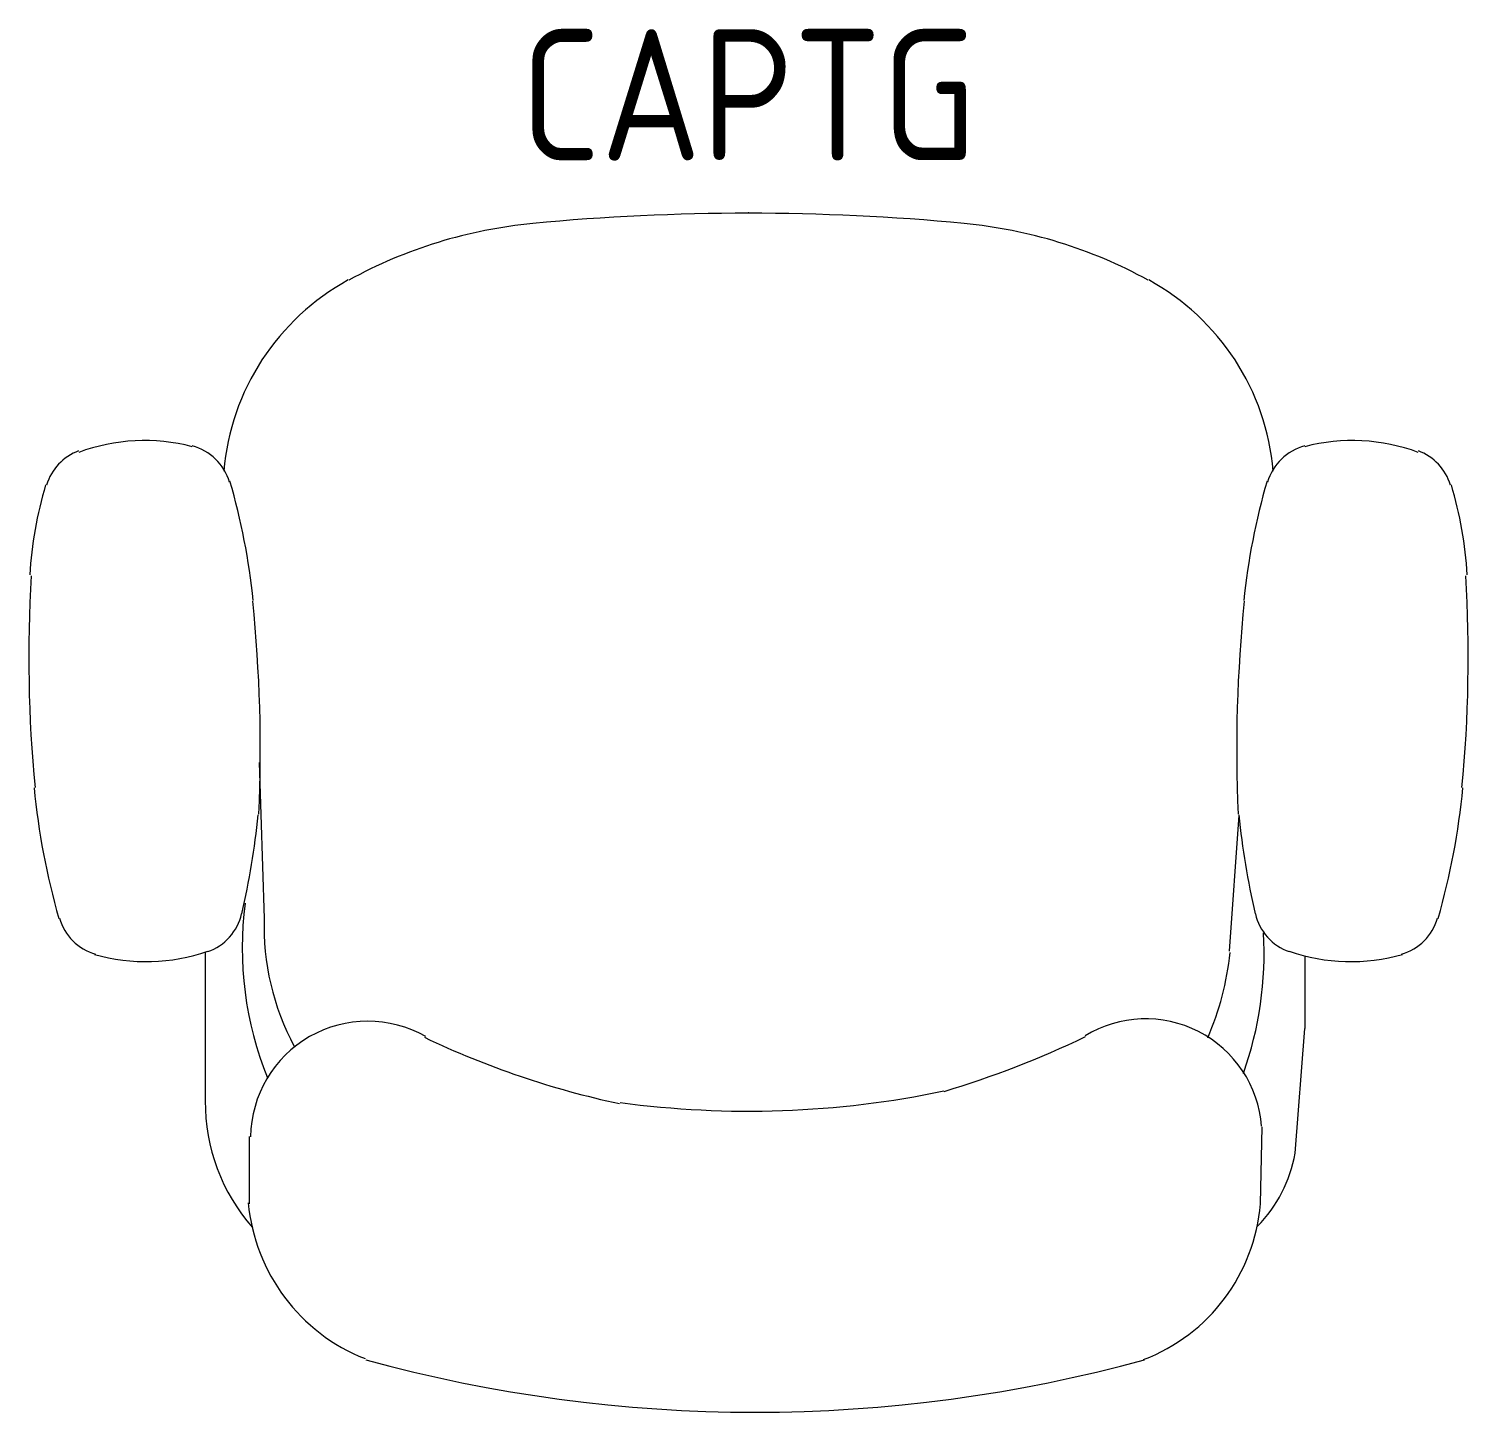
# Model space of a CAD drawing. Extents: x -13.7 to 13.7, y -22.8 to 3.5.
import ezdxf
from ezdxf.enums import TextEntityAlignment as Align

# ---------------------------------------------------------------- set-up
doc = ezdxf.new("R2010")
doc.units = 0
doc.header["$LTSCALE"] = 0.375
doc.header["$MEASUREMENT"] = 0
doc.layers.add('A-FURN-P-SEAT', color=1, linetype='Continuous')
doc.layers.add('A-FURN-P-SEAT-T', color=7, linetype='Continuous')
doc.styles.add('Notes', font='architxt.shx')

msp = doc.modelspace()

# ---------------------------------------------------------------- linework, layer by layer
at = {"layer": 'A-FURN-P-SEAT'}
for p, q in [((-9.21875, -13.4375), (-9.3125, -10.46875)), ((9.15625, -14.0625), (9.34375, -11.46875)), ((-10.34375, -14.09375), (-10.34375, -16.90625)), ((10.59375, -14.15625), (10.59375, -15.53125)), ((10.40625, -17.90625), (10.59375, -15.53125)), ((9.75, -18.875), (9.78125, -17.40625)), ((-9.5, -18.875), (-9.5, -17.59375))]:
    msp.add_line(p, q, dxfattribs=at)
for centre, radius, start, end in [((-3.25, -9.21875), 9.05777, 95.417333, 118.751759), ((0, -43.46875), 43.46307, 84.582508, 95.417558), ((3.25, -9.21875), 9.05777, 61.248239, 84.582672), ((-5.40625, -5.3125), 4.60309, 118.751663, 175.089591), ((5.40625, -5.3125), 4.60309, 4.910411, 61.248335), ((-11.5, -7.9375), 3.60212, 75.385809, 110.370181), ((11.5, -7.9375), 3.60212, 69.629824, 104.614196), ((-12.40625, -5.46875), 1, 110.369245, 163.342676), ((-10.84375, -5.40625), 1, 16.20034, 75.385809), ((10.84375, -5.40625), 1, 104.614196, 163.799657), ((12.40625, -5.46875), 1, 16.657327, 69.630753), ((-6.15625, -7.34375), 7.54303, 163.342676, 176.571318), ((-22.1875, -8.6875), 12.82375, 5.834636, 16.20034), ((22.1875, -8.6875), 12.82375, 163.799657, 174.165371), ((6.15625, -7.34375), 7.54303, 3.428686, 16.657327), ((12.28125, -8.46875), 25.98489, 176.571209, 185.470331), ((-12.28125, -8.46875), 25.98489, 354.529657, 3.428792), ((-37.0625, -10.21875), 27.76665, 357.456065, 5.834608), ((37.0625, -10.21875), 27.76665, 174.165398, 182.54395), ((0.21875, -9.625), 13.88466, 185.470358, 195.939303), ((-0.21875, -9.625), 13.88466, 344.060698, 354.529657), ((-24.4375, -9.9375), 15.1794, 347.018471, 354.215632), ((24.4375, -9.9375), 15.1794, 185.784369, 192.981517), ((-3.03125, -14), 6.60861, 172.578007, 202.010372), ((-10.625, -13.125), 1, 289.17215, 347.018498), ((-4.40625, -13.59375), 4.81682, 178.038511, 208.272904), ((10.625, -13.125), 1, 192.981517, 250.827851), ((-12.15625, -13.15625), 1, 195.939303, 254.01744), ((12.15625, -13.15625), 1, 285.982534, 344.060698), ((2.96875, -14.09375), 6.84958, 340.418104, 3.214483), ((-11.46875, -10.6875), 3.57363, 254.017358, 289.172642), ((3.84375, -13.5625), 5.35026, 336.325755, 354.356389), ((11.46875, -10.6875), 3.57363, 250.827359, 285.982643), ((-7.25, -17.625), 2.22994, 60.322687, 179.237346), ((7.5625, -17.5625), 2.21245, 4.292783, 121.466008), ((1.03125, -0.625), 16.70801, 244.470967, 257.953979), ((-1.65625, 1.15625), 18.68013, 286.741996, 295.603812), ((-6.71875, -16.9375), 3.62425, 179.615165, 221.213435), ((0, 1.0625), 18.17117, 262.266615, 281.811693), ((7.84375, -17.46875), 2.60135, 315.249212, 350.238304), ((-6, -18.53125), 3.53954, 185.252038, 248.419936), ((6.28125, -18.59375), 3.47662, 290.940322, 355.387665), ((0.125, 5.125), 27.96808, 254.632075, 285.367926)]:
    msp.add_arc(centre, radius, start, end, dxfattribs=at)
msp.add_point((0, 0), dxfattribs=at)

# ---------------------------------------------------------------- texts
at = {"layer": 'A-FURN-P-SEAT-T', "style": 'Notes'}
msp.add_attdef('CAPTG', text='LEAP', height=2.5, dxfattribs=at).set_placement((0, 1), align=Align.CENTER)
at = {"layer": 'A-FURN-P-SEAT-T', "style": 'Notes', "flags": 1}
for tag, s in [('CAPPN', '462LEAP9L'), ('CAPMG', 'STC'), ('CAPMC', 'SCS'), ('CAPQT', '1'), ('CAPDH', '0.000000'), ('CAPGC', '')]:
    msp.add_attdef(tag, (0, 0), s, height=0.001, dxfattribs=at)

doc.saveas('drawing.dxf')
